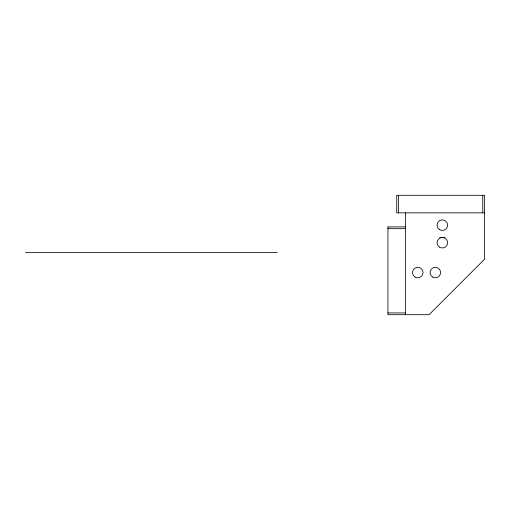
<?xml version="1.0" encoding="UTF-8"?>
<svg xmlns="http://www.w3.org/2000/svg" width="510" height="510" viewBox="0 0 510 510"><rect width="100%" height="100%" fill="white"/><g stroke="black" fill="none" stroke-linecap="round" stroke-linejoin="round"><path stroke-width="0.76" d="M484.5 212.861L396.723 212.861L396.716 195.304L484.494 195.304L484.5 259.271L429.076 314.695L387.938 314.695L387.938 226.918M387.938 226.912L405.495 226.912M387.938 228.665L405.495 228.665M439.728 237.443L444.994 237.443M25.506 252.628L277.166 252.628M387.938 312.936L405.495 312.936M482.747 195.304L482.747 212.861M405.495 212.861L405.495 314.695M398.469 195.304L398.469 212.861M439.728 229.717A5.266 5.266 0 0 0 447.633 225.152A5.266 5.266 0 0 0 439.728 220.594A5.266 5.266 0 0 0 439.728 229.717M439.333 247.018A5.266 5.266 0 0 0 447.608 243.181A5.266 5.266 0 0 0 440.149 237.928A5.266 5.266 0 0 0 439.333 247.018M432.709 277.121A5.266 5.266 0 0 0 440.608 272.557A5.266 5.266 0 0 0 432.709 267.999A5.266 5.266 0 0 0 432.709 277.121M415.153 277.121A5.266 5.266 0 0 0 423.051 272.557A5.266 5.266 0 0 0 415.153 267.999A5.266 5.266 0 0 0 415.153 277.121"/></g></svg>
